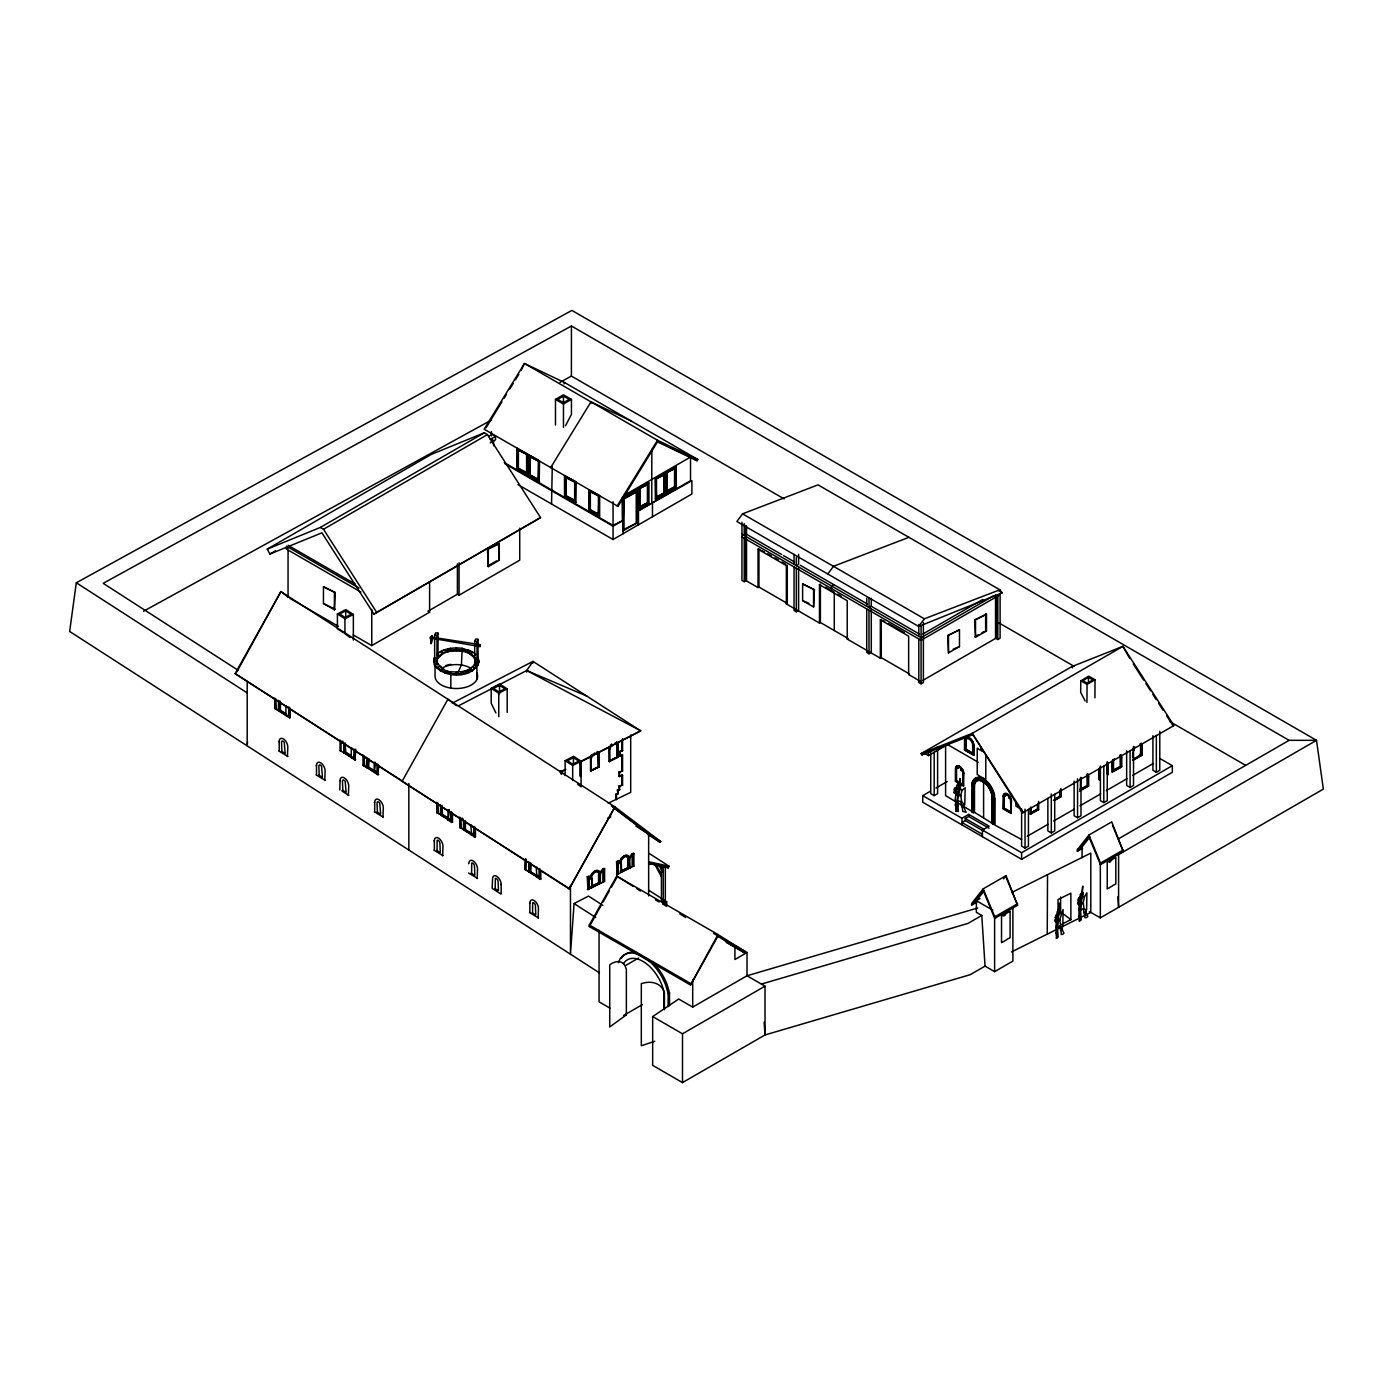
<?xml version="1.0" encoding="UTF-8"?>
<svg xmlns="http://www.w3.org/2000/svg" width="1393" height="1393" viewBox="0 0 1393 1393"><rect width="100%" height="100%" fill="white"/><g stroke="black" fill="none" stroke-linecap="round" stroke-linejoin="round"><path stroke-width="1.5" d="M784.155 498.903L571.409 376.075L571.443 325.997L103.204 583.319L237.924 670.155M1094.933 697.806L1095.037 679.767L1088.751 676.18L1080.759 680.794L1080.707 692.443L1085.147 700.992M1086.94 702.42L1087.045 684.381L1095.037 679.767M1088.473 683.179L1088.508 677.364L1093 679.923L1087.289 683.214L1082.796 680.655L1088.508 677.364M1056.573 919.032L1056.782 916.472L1055.65 915.706L1055.319 921.748C1059.324 919.833 1059.516 915.88 1055.197 919.833L1054.954 920.86M532.875 663.138L532.979 661.396L640.728 730.837L579.331 762.598M1079.523 901.759L1079.767 899.216L1078.478 898.328L1078.095 904.353C1082.657 902.803 1082.779 898.885 1077.973 902.42L1077.677 903.43M247.501 741.651L247.205 745.864L247.205 681.421M602.751 905.258L588.508 896.082L574.073 903.552L570.468 954.205L570.468 885.46M1058.036 917.865L1059.429 903.169L1058.367 917.674M1056.643 938.307L1058.158 919.711M1057.809 919.92L1056.277 938.516L1058.123 937.036L1057.775 932.056M957.113 800.94L955.11 800.035L955.72 795.264L956.712 793.784L958.976 793.906L959.237 792.373L956.26 792.095L956.556 789.709L954.989 788.02L954.153 789.169L956.399 790.458M1056.573 921.017L1055.737 927.616L1057.2 927.372M1081.177 900.714L1082.761 886.14L1081.56 900.557M1079.61 921.034L1081.316 902.577M1080.933 902.751L1079.192 921.208L1081.281 919.902L1080.881 914.888M1079.523 903.744L1078.582 910.273L1080.237 910.151M956.26 794.08L954.031 792.634L954.362 789.396M1100.209 768.779L1100.087 778.287L1099.634 768.448M1119.693 755.633A5.189 2.995 -60 0 1 1120.651 756.974L1120.773 766.324L1113.425 770.573L1112.99 760.735A5.189 2.995 -60 0 1 1113.355 759.516M1113.425 770.573L1113.564 761.066A5.189 2.995 -60 0 1 1114.504 758.628M1140.049 743.879A5.189 2.995 -60 0 1 1140.989 745.238C1146.335 754.257 1127.703 768.187 1133.902 749.33A5.189 2.995 -60 0 1 1134.86 746.874M590.144 878.67A6.46 3.935 -57.2 0 1 594.95 870.904A6.46 3.935 -57.2 0 1 599.756 873.69L600.087 883.266L587.916 889.657L587.271 876.702L589.013 876.719A5.659 3.43 -57.2 0 1 592.129 879.558L592.129 887.48L591.537 877.224A5.189 3.152 -57.2 0 1 595.281 872.157A5.189 3.152 -57.2 0 1 599.007 873.359L599.147 882.709L591.398 886.714M286.766 714.766L279.836 710.291L279.958 700.94M352.116 756.869L345.168 752.394L345.307 743.061M441.894 806.46L442.486 814.417L449.434 818.892L441.894 814.731L442.016 805.38M1058.628 910.517L1057.479 915.044M958.245 792.077L960.143 778.478L958.715 792.147M956.347 811.423L958.419 794.027M957.949 793.958L955.859 811.335L958.367 811.318L957.896 806.059M972.767 753.683L965.419 749.451L965.541 740.101A5.189 2.995 60 0 1 969.093 739.004A5.189 2.995 60 0 1 972.627 744.193L972.767 753.683L973.202 743.862A5.189 2.995 60 0 0 969.667 738.673A5.189 2.995 60 0 0 966.115 739.77L965.976 749.121L973.341 753.352M973.777 812.711L973.777 786.993A12.92 7.453 60 0 1 982.918 781.717A12.92 7.453 60 0 1 992.06 797.545L992.06 823.246L974.473 812.311L973.08 812.554L973.411 784.172A13.599 7.853 60 0 1 980.202 780.237L985.182 783.11A13.599 7.853 60 0 1 991.973 794.881L992.304 823.663L1021.609 839.526M973.307 812.432L973.637 784.033M1081.856 893.418L1080.55 897.841M1089.378 911.544L1100.331 917.865L1323.35 789.1L1316.507 740.327L571.879 310.413L76.319 582.762L69.65 631.447L599.443 972.871M1059.812 919.502L1063.085 909.559L1062.824 926.78L1060.578 925.857L1059.812 919.502L1058.088 920.494M1083.197 902.507L1084.468 896.726L1086.906 892.861L1086.61 910.064L1084.067 908.933L1083.197 902.507L1081.247 903.343M959.063 785.199L957.479 788.821M434.512 657.548L433.728 661.727L434.512 657.548L437.663 658.036C445.812 644.959 477.137 646.961 475.361 664.67M436.653 661.727L437.663 658.036C436.862 659.046 436.601 666.063 437.663 663.817L434.512 665.105C443.984 678.966 474.752 679.018 478.948 660.926L478.182 665.105L476.928 664.914L477.66 661.727M960.682 795.124L962.215 790.127L965.157 787.759L964.792 804.771L961.727 802.072L960.682 795.124L958.332 794.759M1056.312 915.166L1058.75 908.933M1079.244 897.876L1081.995 891.851M1003.831 916.019L1006.129 912.641L1004.945 912.903M1004.736 915.497L1005.85 912.363M1109.542 862.25L1111.84 858.872L1110.656 859.115M1110.447 861.71L1111.562 858.593M480.341 644.68L430.576 636.967L430.228 637.994L480.08 646.578L480.393 644.68L480.08 646.578M618.353 962.72L619.833 959.289A36.862 21.278 60 0 1 641.006 955.528M955.911 788.038L957.879 783.806L959.237 783.719M954.031 792.634L956.26 792.095M430.855 637.506C435.835 631.064 427.912 655.633 432.161 635.783M430.855 643.322L431.691 635.713M434.651 635.051L435.696 632.788L438.029 633.153L438.029 656.887L436.984 659.15L434.651 658.785L434.651 635.051L436.984 635.417L438.029 633.153M475.013 664.618L478.182 664.304C472.593 673.272 460.456 674.682 450.827 673.603L451.332 671.705C460.073 672.802 473.585 671.304 475.675 660.926L475.675 661.727M461.344 650.949C464.6 646.3 487.446 669.58 470.016 653.822C460.508 649.034 447.797 649.312 439.3 656.033M461.867 649.834L462.197 648.32C453.421 647.223 443.618 648.354 436.758 654.397L436.758 655.198M458.036 672.297L461.431 664.983L462.197 648.32L472.331 651.698L475.918 654.397L473.08 656.138L474.804 655.563M474.7 641.25L475.744 638.987L478.078 639.352L478.078 663.085L477.033 665.332L474.7 664.983L474.7 641.25L477.033 641.598L478.078 639.352M474.7 664.983L475.744 662.72M661.449 866.725L661.449 901.619L663.277 902.803L665.332 901.741L665.332 866.846L648.65 863.399L668.379 867.804L669.11 866.272L649.121 853.387M1058.645 914.365L1059.725 911.248M565.471 425.805L571.461 414.313L571.461 399.408L563.469 394.794L555.476 399.408L555.476 425.039M569.162 888.891L614.957 806.895L569.162 888.891L235.121 673.62L280.898 591.607L614.957 806.895L660.735 841.529L660.056 842.312L647.345 834.128M236.845 671.809L280.898 591.607L287.689 596.744M717.97 936.131L690.545 985.025L589.309 926.571L589.309 924.987L616.733 876.093L717.97 934.546L745.394 951.785L745.394 953.369L726.641 942.539M589.309 926.571L600.923 905.885M603.03 902.124L609.35 890.841M611.457 887.08L616.733 877.677M690.545 985.025L717.97 934.546M430.385 638.83L430.629 636.984M1081.873 897.266L1083.11 894.254M486.105 427.686L501.898 401.898M504.162 398.206L506.408 394.532M509.803 388.995L513.181 383.475M515.445 379.784L518.823 374.264M521.086 370.573L524.464 363.469L564.774 382.657L697.806 459.464L697.005 460.735L657.496 441.86L657.496 440.275L524.464 363.469L484.155 429.201L618.004 506.338L657.496 441.86M631.29 421.052L590.98 401.863L550.67 467.595L551.489 467.944M563.973 383.928L564.774 382.657M458.21 705.955L526.711 670.521L532.979 661.396L452.377 703.082M1057.217 931.22L1057.513 927.512M742.573 513.843L736.862 521.504L918.649 626.45L1002.211 592.774L999.808 589.796L818.022 484.851L742.573 513.843L924.36 618.805L999.808 589.796M827.755 573.986L833.467 566.324L908.915 537.315M918.649 626.45L924.36 618.805M971.652 905.102L983.197 890.423L994.759 918.44L1017.604 905.258L1006.042 875.657L983.197 888.838L971.652 903.517L971.652 905.102L976.911 902.055M984.189 890.754L976.354 900.696L976.354 912.311L981.786 915.445L985.043 966.115L994.619 971.635L1012.885 961.1L1012.885 907.174M1003.482 878.913L1006.042 875.657M1077.364 849.73L1088.908 835.051L1111.753 821.87L1123.315 851.471L1100.47 864.67L1088.908 836.636L1077.364 851.315L1077.364 849.73L1080.864 847.71M1089.901 836.984L1082.065 846.927L1082.065 857.705M1080.254 914L1080.602 910.325M1056.869 931.429L1055.842 933.275L1056.747 932.753M1059.899 920.216L1058.018 921.452M445.69 672.384L445.046 673.028L446.683 670.59L451.332 672.506M446.491 671.565L437.663 663.817M467.003 651.071L466.011 652.063L467.648 649.626L472.593 652.69M1057.165 911.806L1058.367 910.674M1079.854 914.174L1078.704 915.932L1079.732 915.497M1056.416 921.835L1057.74 920.669M959.08 789.065L960.561 786.801M1062.145 926.798L1060.578 928.957M1083.301 903.239L1081.16 904.301M1057.113 932.614L1057.775 930.437M1055.65 915.706L1056.991 914.644L1058.21 915.654M1080.202 894.585L1081.543 893.54M1060.003 925.753L1060.578 930.541L1062.441 929.462L1062.145 928.121M461.431 650.74L451.245 650.74L446.683 652.063L445.046 649.626L440.362 651.698L442.678 653.822L437.332 658.785L437.332 664.879M467.351 670.799L473.08 666.516L475.918 668.257L473.08 667.299M373.933 614.104L540.536 517.604L487.428 434.616L484.294 432.788L431.186 454.466L267.247 549.121L269.894 554.048L321.922 532.822L373.933 614.104L540.536 517.604M1079.349 904.545L1080.864 903.5M1085.843 910.012L1085.843 911.335L1084.067 912.032M985.043 966.115L970.137 974.717L765.018 1034.947L682.5 1082.587L652.673 1065.366L652.673 1016.577L678.704 999.025L692.704 1007.104L747.014 975.762L977.712 908.01M599.756 875.065A5.659 3.43 -57.2 0 1 602.873 868.988L604.614 868.692L604.614 881.212L600.4 883.388L599.756 873.69M604.614 868.692L603.535 869.406A5.659 3.43 -57.2 0 0 600.4 875.483L600.4 883.388M629.044 859.916A5.659 3.43 -57.2 0 1 632.161 853.839L633.902 853.543L633.902 866.063L629.688 868.239L629.044 858.541A6.46 3.935 -57.2 0 0 624.238 855.755A6.46 3.935 -57.2 0 0 619.432 863.521M633.902 853.543L632.822 854.257A5.659 3.43 -57.2 0 0 629.688 860.334L629.688 868.239M1080.132 915.375L1080.881 913.251M1078.478 898.328L1080.01 897.405L1081.386 898.52M1083.423 908.793L1084.067 913.616L1086.174 912.711L1085.843 911.335M269.894 554.048L275.553 550.792M267.247 549.121L320.338 527.442L484.294 432.788M286.453 546.213L286.453 549.103L288.055 548.18M320.338 527.442L323.489 529.27L487.428 434.616M488.63 436.444L492.164 434.407L495.542 436.357L495.542 439.84L490.232 442.887M563.469 396.117L557.757 399.408L563.469 402.699L569.18 399.408L563.469 396.117L563.469 402.49M490.232 439.422L495.542 436.357M491.224 442.051L493.627 440.658L493.627 445.847M555.476 399.408L563.469 404.022L571.461 399.408M516.82 448.215L517.151 468.448L527.843 474.613L527.843 454.188L516.82 448.215L516.82 468.657L527.843 474.613M517.813 449.835L527.181 454.588L526.606 473.115L517.813 468.031L517.813 449.835L527.181 454.588M528.522 454.919L539.544 460.891L539.195 481.525L528.522 475.361L528.522 454.919L537.768 459.864M529.532 456.538L538.882 461.292L538.325 479.819L529.532 474.752L529.532 456.538L538.882 461.292M517.813 468.031L527.181 472.784M323.455 586.749L335.26 592.6L334.407 609.821L323.455 603.5L323.455 586.749L335.26 592.6M528.522 475.361L539.544 481.316M529.532 474.752L538.882 479.488M323.455 603.5L335.26 609.333M564.513 475.709L575.918 481.908L575.57 502.542L564.513 496.152L564.513 475.709L575.918 481.908M565.558 477.364L575.239 482.291L574.665 500.818L565.558 495.56L565.558 477.364L575.239 482.291M564.513 496.152L575.918 502.333M565.558 495.56L575.239 500.487M588.804 489.779L589.135 510.012L599.617 516.072L599.617 495.629L588.804 489.779L588.804 510.204L599.617 516.072M487.48 549.382L499.286 543.549L499.286 560.282L488.316 566.62L487.48 549.382L499.286 543.549M589.779 491.381L598.99 496.047L598.415 514.574L589.779 509.577L589.779 491.381L598.99 496.047M487.48 566.133L496.622 560.857M589.779 509.577L598.99 514.243M624.116 495.403L690.528 457.061L690.528 480.672L637.733 511.161L637.733 488.612M665.871 472.314L675.918 466.916L675.918 487.341L666.22 492.948L665.871 472.314L675.918 466.916M638.725 488.212L648.772 482.796L648.772 503.239L639.056 508.845L638.725 488.212L648.772 482.796M655.232 478.513L665.279 473.115L665.279 493.54L655.581 499.147L655.232 478.513L665.279 473.115M622.88 497.963L624.029 497.318L624.029 530.28L622.88 530.942L622.427 497.701L638.186 489.135L638.412 524.865L691.903 493.993L691.903 480.672L637.733 511.161M636.584 489.535L638.186 489.135M639.404 488.595L647.971 484.311L647.971 502.507L639.979 507.122L639.404 488.595L647.971 484.311M655.911 478.896L664.478 474.613L664.478 492.809L656.486 497.423L655.911 478.896L664.478 474.613M666.568 472.697L675.135 468.414L675.135 486.61L667.125 491.224L666.568 472.697L675.135 468.414M519.728 528.173L519.728 560.195L459.081 595.194L457.409 594.236L427.93 611.248L429.601 612.224L429.601 581.891M623.228 498.833L636.81 491.642L636.81 489.657L623.803 497.179L623.228 519.485M623.803 499.164L636.81 491.642M353.16 634.877L371.774 645.603L429.601 612.224M655.911 497.092L664.478 492.809M666.568 490.893L675.135 486.61M639.404 506.791L647.971 502.507M665.871 492.756L675.918 487.341M638.725 508.654L648.772 503.239M655.232 498.955L665.279 493.54M504.336 462.633L613.059 525.405L623.106 520.39L623.106 533.711L613.059 539.509L518.022 484.642M504.98 463.799L613.059 526.188L623.106 520.39M623.228 529.81L638.307 522.166L622.88 530.942M746.526 536.88L744.228 538.203L744.228 581.717L741.947 580.393L741.947 522.323M758.036 549.208L786.349 565.558L787.271 565.036L787.271 603.395L758.941 587.045L758.036 587.585L758.036 549.208L764.252 551.75M744.228 581.717L746.526 580.393L746.526 539.056M802.612 583.911L814.417 589.744L813.582 606.982L802.612 600.644L802.612 583.911L814.417 589.744M819.467 584.677L820.39 584.155L820.39 622.514L848.145 638.551L847.223 639.074L847.223 600.696L819.467 584.677L819.467 623.054L820.39 622.514M786.349 565.558L786.349 603.935L787.271 603.395M802.612 600.644L808.95 603.326M833.798 584.642L831.517 585.965L831.517 588.595M794.045 566.968L794.045 610.465L796.326 611.788L798.607 610.465L798.607 566.968M880.341 619.815L908.654 636.166L908.654 674.543L909.577 674.02L881.264 657.67L880.341 658.192L880.341 619.815L884.799 621.33M866.725 608.933L866.725 652.446L869.006 653.752L871.287 652.446L871.287 608.933M922.915 633.989L982.779 599.425M994.097 595.525L921.086 637.681L741.947 534.25M947.675 635.643L959.481 629.793L959.481 646.544L948.511 652.882L947.675 635.643L959.481 629.793M974.682 620.042L986.488 614.191L986.488 630.942L975.518 637.28L974.682 620.042L986.488 614.191M953.143 649.225L959.481 646.544M974.682 636.793L978.321 634.686M981.978 632.561L986.488 630.942M922.671 680.498L996.535 637.855L996.535 595.891M918.805 639.004L918.805 682.518L921.086 683.824L923.385 682.518L923.385 622.427M995.542 594.689L995.542 638.203L997.823 639.526L1000.104 638.203L1000.104 594.689L921.086 640.31L741.947 536.88M972.192 734.947L921.887 754.902L921.139 753.613L1071.879 666.585L1122.915 646.352L1173.968 725.527L1022.479 812.972L972.192 733.362L1122.915 646.352L1129.827 658.628M921.887 754.902L925.649 752.725M937.889 746.84L928.469 752.29L928.469 755.615L925.056 753.648M928.469 755.615L947.31 744.75M964.513 740.606L964.861 740.397A6.46 3.726 60 0 1 969.424 737.768A6.46 3.726 60 0 1 974.003 745.673L973.655 755.232L964.513 749.956L964.513 740.606A6.46 3.726 60 0 1 969.093 737.959A6.46 3.726 60 0 1 973.655 745.864L973.655 755.232M964.513 749.956L974.003 755.041M956.921 766.08L957.688 768.222A2.42 1.393 60 0 0 955.981 769.197L955.981 780.933L963.399 785.878L963.747 773.289A5.659 3.256 60 0 0 959.742 766.376L959.411 766.568A5.659 3.256 60 0 0 955.406 768.866L955.406 781.264L963.399 785.878L963.399 772.836A2.42 1.393 60 0 0 961.692 769.859A2.42 1.393 60 0 0 959.986 766.899L959.411 767.23A2.42 1.393 60 0 0 957.688 768.222L958.262 767.891A2.42 1.393 60 0 1 959.986 766.899M959.742 766.376A5.659 3.256 60 0 0 955.755 768.675L956.556 768.866A2.42 1.393 60 0 1 958.262 767.891M955.406 781.264L956.556 780.602L963.399 784.572L962.842 773.15A2.42 1.393 60 0 0 961.118 770.19L962.58 769.354M625.509 965.575L638.603 958.001M1159.516 758.28L1172.331 765.68L1172.331 772.279L1021.609 859.307L922.758 802.229L922.758 795.647L930.298 791.294M935.957 788.02L947.257 781.508M963.399 772.836L963.747 773.289M930.75 752.516L930.75 793.662L934.181 795.647L937.611 793.662L937.611 750.339M983.336 778.757L980.689 777.625A15.915 9.194 60 0 0 972.732 782.222L971.861 786.018L972.262 782.483A15.915 9.194 60 0 1 980.237 777.886L986.523 780.985A15.915 9.194 60 0 1 994.48 794.776L994.846 824.064M972.21 783.11A15.34 8.846 60 0 1 979.888 778.687L985.948 781.665A15.34 8.846 60 0 1 993.627 794.933L993.975 824.099M982.866 779.018L983.876 779.07M982.465 779.784L983.371 779.767M982.622 781.264L985.408 782.988M973.777 786.993L974.473 786.592A12.92 7.453 60 0 1 981.247 780.306M992.304 797.91L992.199 794.759M993.522 824.36L993.975 798.259M994.393 824.343L994.846 798.206M971.861 811.858L972.366 785.217L971.861 811.858L973.08 812.554M922.758 795.647L961.971 818.283L968.71 814.383L989.134 826.188L982.396 830.071L982.396 836.671M1004.632 793.627L1005.398 795.751A2.42 1.393 60 0 0 1003.691 796.744L1003.117 796.413A5.659 3.256 60 0 1 1007.104 794.114L1007.452 793.906A5.659 3.256 60 0 1 1011.457 800.836L1011.109 813.425L1003.117 808.811L1003.465 796.221A5.659 3.256 60 0 1 1007.452 793.906M623.629 1015.445L642.365 1004.632M984.015 831.395L965.279 820.581L965.279 818.475L968.71 816.49L989.134 828.295M1003.691 796.744L1004.266 796.413A2.42 1.393 60 0 1 1005.972 795.42A2.42 1.393 60 0 1 1007.679 794.445A2.42 1.393 60 0 1 1009.403 797.405A2.42 1.393 60 0 1 1011.109 800.366L1011.109 813.425L1010.534 800.696A2.42 1.393 60 0 0 1008.828 797.736A2.42 1.393 60 0 0 1007.104 794.759L1007.104 794.114A5.659 3.256 60 0 1 1011.109 801.027L1011.457 800.836M1005.972 795.42L1005.398 795.751A2.42 1.393 60 0 1 1007.104 794.759L1007.679 794.445M965.279 820.581L961.971 822.497L982.396 834.285M668.135 1006.564L668.135 993.609L669.511 992.809L667.299 985.112A36.862 21.278 60 0 0 652.586 962.145M1008.828 797.736L1010.273 796.9M764.13 1022.218L765.018 1034.947L765.018 986.157L747.014 975.762L747.014 952.516L734.912 959.516L734.912 946.979M1003.117 808.811L1004.266 808.149L1011.109 812.102L1003.691 808.48M992.304 823.663L992.53 797.771M1038.638 801.393L1038.638 809.646L1037.489 808.985L1030.646 812.937L1038.064 809.316L1038.064 803.448M1054.605 799.112L1059.742 796.152L1060.874 796.813L1060.874 788.542M1053.456 800.435L1060.317 796.483L1060.317 790.615M1030.298 807.87L1030.298 814.069L1038.29 809.455L1038.29 803.256M1054.135 800.296L1060.543 796.604L1060.543 790.406M1038.638 809.646L1030.298 814.069M1054.484 800.505L1060.874 796.813M1079.801 789.326L1087.724 785.408L1087.585 776.058A5.189 2.995 -60 0 0 1087.219 775.257M1112.85 770.242L1120.773 766.324M1087.724 785.408L1080.376 789.657L1080.498 780.15A5.189 2.995 -60 0 1 1081.456 777.712M1133.78 758.837L1141.128 754.588M1080.968 789.953L1088.612 785.931L1088.612 776.563A6.46 3.726 -60 0 0 1087.271 773.62M1112.798 759.568A6.46 3.726 -60 0 0 1112.189 762.563L1112.189 771.931L1121.678 766.846L1121.678 757.479A6.46 3.726 -60 0 0 1120.338 754.536M1132.544 760.178L1142.016 755.093L1142.016 745.743A6.46 3.726 -60 0 0 1141.407 743.462M1079.488 791.207L1088.612 785.931M1112.189 771.931L1121.678 766.846M1132.875 760.369L1142.016 755.093M652.673 1016.577L682.5 1033.798L765.018 986.157M1027.25 836.27L1047.954 824.308M1053.596 821.052L1074.299 809.107M1079.941 805.833L1100.644 793.888M1106.286 790.632L1126.989 778.687M1132.631 775.413L1153.334 763.468M1021.609 809.054L1021.609 846.108L1025.022 848.093L1028.452 846.108L1028.452 809.298M1047.867 798.468L1047.867 830.942L1051.297 832.927L1054.71 830.942L1054.71 794.132M1074.125 781.125L1074.125 815.793L1077.555 817.761L1080.985 815.793L1080.985 778.966M1100.4 765.976L1100.4 800.627L1103.813 802.594L1107.243 800.627L1107.243 761.64M1126.658 750.81L1126.658 785.46L1130.089 787.445L1133.519 785.46L1133.519 746.474M1152.916 735.643L1152.916 770.294L1156.347 772.279L1159.777 770.294L1159.777 731.308M982.396 830.071L1021.609 852.708L1172.331 765.68M980.01 898.589L976.354 900.696L992.791 910.204M1077.364 851.315L1082.622 848.285M981.786 915.445L967.926 923.437L761.431 984.067M1118.353 838.899L1289.1 740.327L1316.507 740.327L1117.064 855.459M994.759 918.44L994.759 916.855L1017.604 903.674M1100.47 864.67L1100.47 863.085L1123.315 849.904M1058.976 910.308L1059.725 909.873A2.351 1.358 -60 0 0 1059.08 909.072M1055.18 917.43L1056.678 917.308M1056.19 922.514L1057.67 921.661M1057.548 927.181L1060.526 925.457M143.496 611.266L491.537 419.972M560.003 382.344L571.409 376.075M343.444 632.718L337.402 628.818L337.402 613.93L345.83 609.577L353.369 614.435L353.369 640.066M345.708 610.883L339.683 614L345.081 617.465L351.088 614.365L345.708 610.883L345.708 617.273M337.402 613.93L344.942 618.788L353.369 614.435M274.717 698.015L274.717 708.445L287.602 716.333M276.406 708.706L275.692 698.764M274.717 708.445L279.209 710.5M278.983 701.41L278.983 710.778L279.209 702.594A5.659 3.082 62.7 0 0 279.07 701.323M279.836 710.291L285.635 713.338M278.983 710.778L289.674 717.883L290.388 709.159M278.826 741.668L279.192 741.476A6.46 3.517 62.7 0 1 283.493 738.986A6.46 3.517 62.7 0 1 287.811 747.031L287.446 756.573M278.826 751.019L287.811 756.399M285.112 753.056L284.276 742.573A2.42 1.323 62.7 0 0 282.518 741.024A2.42 1.323 62.7 0 0 281.525 742.208L281.891 750.984M355.737 749.19L355.023 760.003L344.332 752.882L344.698 743.34M345.168 744.141L345.777 752.081L350.984 755.441M340.066 740.118L340.066 750.566L341.041 751.193L341.041 740.884M316.141 765.575L316.507 765.384A6.46 3.517 62.7 0 1 320.825 762.894A6.46 3.517 62.7 0 1 325.126 770.938L324.761 780.498M340.066 750.566L353.317 758.262M316.141 774.943L325.126 780.306M322.427 776.981L321.609 766.498A2.42 1.323 62.7 0 0 319.833 764.931A2.42 1.323 62.7 0 0 318.84 766.115L319.206 774.891M495.925 712.99L491.207 703.256L491.207 688.351L499.634 683.998L507.174 688.856L507.174 712.345M499.512 685.321L493.488 688.421L498.886 691.903L504.893 688.786L499.512 685.321L499.512 693.836M491.207 688.351L498.746 693.209L507.174 688.856M363.016 754.919L363.016 765.349L375.901 773.237M364.705 765.61L363.991 755.668M339.77 780.637L340.118 780.446A6.46 3.517 62.7 0 1 344.437 777.956A6.46 3.517 62.7 0 1 348.755 786L348.389 795.56M363.016 765.349L367.508 767.404L367.508 759.498A5.659 3.082 62.7 0 0 367.369 758.227M374.7 762.459A5.659 3.082 62.7 0 0 374.195 764.444L374.195 772.366L375.657 763.085M367.648 767.491L377.973 774.787L378.687 766.063M368.118 767.195L375.657 771.356L368.118 767.195L368.727 758.61L368.727 766.881M339.77 790.005L340.118 780.446M346.056 792.042L345.22 781.56A2.42 1.323 62.7 0 0 343.462 779.993A2.42 1.323 62.7 0 0 342.452 781.177L342.817 789.953M374.334 802.438L374.7 802.246A6.46 3.517 62.7 0 1 379.018 799.756A6.46 3.517 62.7 0 1 383.319 807.801L382.953 817.36M374.334 811.806L383.319 817.169M380.62 813.843L379.784 803.361A2.42 1.323 62.7 0 0 378.025 801.793A2.42 1.323 62.7 0 0 377.033 802.977L377.399 811.753M436.81 812.711L441.302 814.766L436.81 812.711L436.81 802.281M438.516 812.972L437.785 803.03M448.511 810.238A5.659 3.082 62.7 0 0 448.006 812.206L448.006 820.129L449.434 810.622M441.041 815.218L450.026 820.581L441.041 815.218L441.041 805.851M565.14 775.588L565.14 760.682L573.55 756.329L581.09 761.187L581.09 786.819L577.729 784.259M573.428 757.653L567.421 760.752L572.802 764.235L578.809 761.118L573.428 757.653L573.428 764.026M448.006 820.129L452.499 822.183L452.499 813.825M565.14 760.682L572.68 765.541L581.09 761.187M561.518 771.356L565.384 769.354M580.829 761.362L640.728 730.837L526.711 670.521L526.711 672.105M560.143 772.523L565.889 769.545M580.028 764.409L580.637 764.095A5.659 3.43 -57.2 0 0 580.063 762.075M592.965 754.118A2.42 1.48 -57.2 0 0 592.721 755.232L591.764 754.693A5.659 3.43 -57.2 0 0 590.528 758.593L591.45 758.489A2.42 1.48 -57.2 0 1 593.261 755.581A2.42 1.48 -57.2 0 1 593.505 754.466M609.734 746.352A5.659 3.43 -57.2 0 0 609.176 748.946L610.099 748.842A2.42 1.48 -57.2 0 1 611.91 745.934A2.42 1.48 -57.2 0 1 612.136 744.82M433.989 840.884L434.355 840.693A6.46 3.517 62.7 0 1 438.656 838.203A6.46 3.517 62.7 0 1 442.974 846.247L442.608 855.79M459.76 827.512L464.252 829.566L459.76 827.512L459.76 817.064M461.466 827.755L460.735 817.83M463.991 820.634L463.991 830.002L471.252 834.268M464.827 821.243L464.827 829.514L472.366 833.676M619.641 751.489L622.567 750.723L619.641 751.489L619.641 755.842L622.567 755.076L622.567 771.06L618.98 772.157L622.567 771.06M433.989 850.235L442.974 855.615M596.274 752.882A2.42 1.48 -57.2 0 1 596.326 753.369A2.42 1.48 -57.2 0 1 598.137 754.414L598.677 766.498L591.45 770.225L599.269 766.846L599.269 754.449A5.659 3.43 -57.2 0 0 597.162 751.541M614.905 743.235A2.42 1.48 -57.2 0 1 614.975 743.723A2.42 1.48 -57.2 0 1 616.768 744.767L617.308 756.852L610.099 760.578L617.917 757.2L617.917 744.802A5.659 3.43 -57.2 0 0 616.681 742.173L616.368 741.964A5.659 3.43 -57.2 0 1 617.587 744.593L617.917 757.2L609.49 761.553L609.176 748.946M440.275 852.272L439.909 843.496A2.42 1.323 62.7 0 0 438.917 841.024A2.42 1.323 62.7 0 0 437.158 840.327L437.036 850.2M590.528 770.991L599.269 766.846L590.528 770.991L590.528 758.593M609.176 761.344L617.587 756.991M619.641 755.842L622.567 755.076M471.461 825.022A5.659 3.082 62.7 0 0 470.956 827.007L471.67 834.546M470.956 834.912L475.448 836.967L473.742 836.723L473.742 826.415M618.98 772.157L618.98 776.389L622.567 775.274L622.567 785.095L618.98 786.192L622.567 785.095M618.98 776.389L622.567 775.274M468.553 863.643L468.919 863.451A6.46 3.517 62.7 0 1 473.237 860.961A6.46 3.517 62.7 0 1 477.538 869.006L477.19 878.565M617.378 790.057L619.624 789.639L617.378 790.057L618.022 793.906L615.863 794.271L617.378 793.488M468.553 873.011L477.538 878.374M474.856 875.048L474.491 866.254A2.42 1.323 62.7 0 0 473.498 863.799A2.42 1.323 62.7 0 0 471.722 863.085L471.618 872.958M608.219 803.239L630.698 792.356L630.698 734.947M610.534 814.104L610.534 817.256L607.957 817.848M530.785 863.051L530.176 871.635L537.123 876.093M525.109 859.185L525.109 869.615L525.84 858.802M500.801 884.572L501.167 884.381A6.46 3.517 62.7 0 0 496.848 876.336A6.46 3.517 62.7 0 0 492.547 878.826L492.182 888.386L500.801 893.94M498.468 890.423L498.102 881.647A2.42 1.323 62.7 0 0 497.109 879.175A2.42 1.323 62.7 0 0 495.351 878.461L495.229 888.334M525.109 869.615L529.601 871.67L529.601 863.764A5.659 3.082 62.7 0 0 529.479 862.493M529.34 872.122L538.325 877.486L529.34 872.122L529.34 862.755M530.176 871.635L537.715 875.779M536.81 867.142A5.659 3.082 62.7 0 0 536.305 869.11L537.019 876.65M536.305 877.033L540.797 879.087L539.091 878.826L539.091 868.518M529.497 903.204L529.862 903.012A6.46 3.517 62.7 0 1 534.163 900.522A6.46 3.517 62.7 0 1 538.482 908.567L538.116 918.126M529.497 912.572L538.482 917.935M535.783 914.609L535.417 905.833A2.42 1.323 62.7 0 0 534.424 903.36A2.42 1.323 62.7 0 0 532.666 902.647L532.561 912.519M590.858 886.383L599.147 882.709M620.146 871.234L628.435 867.56L620.686 871.565M587.271 889.239L591.485 887.062M616.559 874.09L618.3 873.933L618.3 861.571L616.559 861.553L617.203 874.508L629.375 868.118L629.375 858.75A6.46 3.935 -57.2 0 0 625.196 855.685A6.46 3.935 -57.2 0 0 619.92 862.284M604.614 881.212L590.458 888.246M621.348 871.879L629.375 868.118M633.902 866.063L632.161 866.22L632.161 853.839M665.332 866.846L663.277 867.891L657.792 864.356M663.085 903.657L666.69 901.793L666.69 904.423M1011.51 892.6L1047.257 874.787M1061.692 924.255L1070.869 919.676L1070.869 893.174L1058.036 899.582L1058.036 915.48M1011.51 951.941L1047.257 934.128L1047.519 874.682L1090.806 853.108L1090.806 912.45L1047.519 934.006M957.13 804.788L957.548 801.323M1059.15 913.373L1060.926 913.616M467.543 670.956L470.259 669.754M1082.239 893.244L1083.092 892.878A2.351 1.55 -52.2 0 0 1082.361 892.008M1077.956 900.017L1079.645 900.035M1079.087 905.206L1080.759 904.475M1080.637 909.977L1084.015 908.532M921.139 753.613L972.192 733.362L1023.228 812.554M616.559 861.553L618.3 861.571A5.659 3.43 -57.2 0 1 621.417 864.409L621.417 872.331L620.825 862.075A5.189 3.152 -57.2 0 1 624.569 857.008A5.189 3.152 -57.2 0 1 628.295 858.21L628.435 867.56M587.271 876.702L589.013 876.719L589.013 889.082L588.368 876.301A5.659 3.43 -57.2 0 1 591.485 879.14M654.78 1041.267L641.32 1045.743L641.32 983.65A27.738 19.624 -45 0 1 662.563 988.647L664.409 992.408L664.409 1009.786M1082.448 896.308L1084.468 896.726M956.643 804.719L955.267 804.318L955.267 805.763L956.503 805.955M446.718 650.009L450.496 648.32L451.332 650.949M462.894 672.122L466.011 670.59L467.648 673.028L467.003 672.384M960.804 795.908L958.227 795.664M435.748 664.914L434.512 665.105L433.728 660.926L437.019 660.926L437.663 664.618M476.928 658.541L478.182 657.548L478.948 661.727M957.061 785.339L958.697 785.13M956.051 794.776L957.862 794.672M960.944 801.532L961.727 806.756L964.269 807.156L963.869 805.572L961.727 805.171M956.991 806.094L958.297 806.042L957.896 804.44M954.989 788.02L956.834 788.038L958.488 790.005M456.347 673.986C448.337 673.724 438.882 671.757 434.512 664.304M235.121 673.62L401.01 780.167M434.512 658.349L435.748 658.541M959.533 785.252L960.561 785.408A2.351 1.863 24.9 0 0 959.673 784.102M955.72 795.264L957.757 795.577M957.583 801.01L961.658 801.637M648.65 861.692L669.11 866.272M462.197 649.121L465.837 649.991M446.683 671.391L449.782 672.122M959.777 788.455L962.215 790.127M668.379 867.804L663.277 866.376L663.277 902.803M436.758 654.397L439.596 656.138L437.89 655.563M618.004 506.338L617.186 506.007L657.496 440.275L697.806 459.464M982.918 779.523L980.341 778.426A15.34 8.846 60 0 0 972.68 782.849M980.428 780.115L982.988 781.212M526.711 670.521L586.853 696.117M444.21 671.722L436.758 667.456L439.596 666.516L442.678 668.814L440.362 670.956M657.6 441.337L690.528 457.061M1080.759 680.794L1087.045 684.381M571.443 325.997L1289.1 740.327M998.781 590.789L1002.211 592.774M998.764 622.81L1074.073 666.289M1170.085 721.713L1245.394 765.192M691.468 457.531L697.005 460.735M1141.059 743.253A6.46 3.726 -60 0 1 1141.668 745.534L1142.016 745.743M1140.414 744.907L1141.128 746.317M1133.78 750.566L1133.327 748.999A5.189 2.995 -60 0 1 1133.693 747.762M746.091 534.007L781.508 554.449M783.388 555.528L794.654 562.041M800.261 565.279L867.351 604.005M871.078 606.164L919.659 634.215M1120.721 755.006A6.46 3.726 -60 0 1 1121.33 757.287L1121.678 757.479M767.804 553.787L771.339 555.842M774.874 557.879L778.426 559.916M781.961 561.971L785.495 564.008M825.596 587.149L834.268 592.164L834.268 630.541M837.733 594.167L841.198 596.169M888.334 623.385L904.266 632.579M1120.076 756.643L1120.773 758.071M1112.189 762.563L1112.537 772.122M1107.975 765.001L1108.323 774.56L1107.975 765.001A6.46 3.726 -60 0 0 1107.365 762.702M1106.86 765.436L1106.86 773.707M1098.851 770.277L1099.181 779.836L1098.851 770.277A6.46 3.726 -60 0 1 1099.007 768.814M1087.654 774.09A6.46 3.726 -60 0 1 1088.281 776.371L1088.612 776.563M1086.662 774.926A5.189 2.995 -60 0 1 1087.028 775.727L1087.724 777.155M758.036 587.585L745.882 580.568L745.882 525.457M786.349 603.935L819.467 623.054M847.223 639.074L880.341 658.192M908.654 674.543L920.825 681.56M491.607 439.352L493.296 440.31L493.296 442.556L491.607 441.581M623.106 533.711L638.307 524.795L638.412 511.544M947.414 744.471L978.182 762.232M1019.31 808.062L1015.897 806.094L1015.897 802.751M963.747 785.687L955.755 781.073L955.755 768.675M1011.457 813.233L1003.465 808.619L1003.465 796.221M972.314 811.597L945.603 795.647L945.603 745.603M965.279 818.475L984.015 829.288M499.286 560.282L498.45 543.061M288.055 545.29L355.267 584.085M288.316 547.275L359.011 588.09M286.453 549.103L360.874 592.077M471.409 670.416L472.331 670.956L470.016 669.615M289.918 598.363L338.29 626.275M733.014 944.454L747.014 952.516M655.406 899.826L659.15 901.985M662.911 904.161L666.655 906.321M679.784 913.895L685.704 917.499M713.529 933.38L719.154 936.618M722.897 938.795L745.394 951.785M725.544 941.581L733.031 945.899M589.309 924.987L690.545 983.441M609.925 1008.114L599.06 1001.828L599.06 930.298M580.028 776.145L580.306 763.886A5.659 3.43 -57.2 0 0 580.167 762.755M717.325 935.939L745.394 953.369M616.733 876.093L633.188 886.436M636.845 888.734L640.501 891.032M617.587 744.593L617.308 745.116A2.42 1.48 -57.2 0 0 615.514 744.071L614.975 743.723M611.614 744.471A2.42 1.48 -57.2 0 0 611.37 745.586L610.726 745.255A5.659 3.43 -57.2 0 1 611.597 744.071M609.559 748.494L609.49 761.553L609.559 748.494A2.42 1.48 -57.2 0 1 611.37 745.586M596.622 752.847A2.42 1.48 -57.2 0 1 596.866 753.717L597.719 751.611A5.659 3.43 -57.2 0 1 598.955 754.24L598.677 754.762A2.42 1.48 -57.2 0 0 596.866 753.717L596.326 753.369M590.911 758.14L590.858 771.2L590.911 758.14A2.42 1.48 -57.2 0 1 591.154 757.026M580.637 776.493L580.306 763.886M611.353 805.868L660.056 842.312M649.834 834.511L660.735 841.529M635.939 826.101L648.65 834.285L648.65 895.943M620.285 861.727A5.189 3.152 -57.2 0 1 624.029 856.66A5.189 3.152 -57.2 0 1 627.755 857.862L628.435 859.307M648.529 890.092L666.69 901.793M663.503 900.575L665.332 901.741M602.873 868.988L602.873 881.369M590.998 876.876A5.189 3.152 -57.2 0 1 594.741 871.809A5.189 3.152 -57.2 0 1 598.468 873.011L599.147 874.456M569.841 888.978L402.142 781.264L447.919 699.251L456.399 705.659M464.827 829.514L471.774 833.989M290.388 717.517L285.896 715.462L285.896 707.54A5.659 3.082 62.7 0 1 286.401 705.572M355.737 759.62L351.245 757.566L351.245 749.66A5.659 3.082 62.7 0 1 351.75 747.675M378.687 774.421L376.998 774.16L376.998 763.852M529.601 871.67L526.084 870.242L526.084 859.934M452.499 822.183L450.792 821.922L450.792 811.614M463.991 830.002L470.886 834.442M76.319 582.762L247.17 692.878M574.073 903.552L595.734 917.499M377.033 811.945L380.272 814.034M436.688 850.392L439.909 852.464M342.452 790.144L345.69 792.234M471.252 873.15L474.491 875.222M281.525 751.175L284.764 753.247M318.84 775.083L322.079 777.155M494.881 888.525L498.102 890.597M532.196 912.711L535.417 914.801M341.842 790.928L348.755 795.368M983.423 779.331L986.052 781.264A15.915 9.194 60 0 1 994.027 795.055L994.393 798.468M982.918 780.045L985.495 781.926A15.34 8.846 60 0 1 993.157 795.194L993.522 798.52M958.61 788.995L957.896 788.055M1083.145 894.132L1082.831 892.983M612.955 807.278L648.65 834.285M350.009 637.506L344.942 633.693L344.942 618.788M1070.869 919.676L1060.63 911.875L1060.63 897.022M1059.76 911.126L1059.498 909.995M1081.752 898.624L1082.744 896.448M1058.523 915.741L1059.411 913.46M960.613 786.714L960.247 785.373M958.924 790.336L959.551 791.207L960.143 788.769M1133.275 663.991L1143.618 680.045M1145.917 683.615L1150.531 690.754M1152.829 694.323L1156.277 699.669M1158.576 703.239L1163.172 710.378M1166.62 715.723L1170.05 721.052M1171.113 722.688L1173.219 725.962M323.489 529.27L376.598 612.241M1071.879 666.585L1072.61 667.874M658.872 864.949L662.58 871.844M655.911 864.269L661.449 874.63M655.006 864.809L661.449 876.876M1112.572 825.457L1123.315 851.471M1088.908 835.051L1100.47 863.085M1006.042 877.224L1017.604 905.258M983.197 888.838L994.759 916.855M668.135 993.609L665.941 985.896A36.862 21.278 60 0 0 642.887 956.538M962.267 807.104L962.755 811.37L966.098 812.241L963.869 807.139M1084.52 913.686L1084.921 917.708L1086.557 917.569L1087.881 916.437L1085.843 912.903M955.72 805.833L956.155 808.793M1060.978 930.576L1061.327 934.564L1062.772 934.303L1063.939 933.049L1062.145 929.688M1079.087 915.776L1079.436 918.492M1107.435 765.767L1107.296 764.687A5.189 2.995 -60 0 0 1106.93 763.869M1056.19 933.084L1056.503 935.783M448.703 809.681L448.825 810.935M374.943 762.145L375.065 763.399M1117.882 896.744L1118.596 907.313L1118.596 853.404M1156.347 735.452L1156.347 772.279M1141.668 745.534L1141.668 754.902M1140.554 745.986L1140.554 754.257M1130.089 750.618L1130.089 787.445M1121.33 757.287L1121.33 766.655M1120.216 757.74L1120.216 766.011M1103.813 765.784L1103.813 802.594M1100.331 863.939L1100.331 917.865M1088.281 776.371L1088.281 785.739M1087.149 776.824L1087.149 785.095M1079 910.378L1079 914.208M1077.555 778.774L1077.555 817.761M1059.742 790.284L1059.742 796.152M1056.12 927.703L1056.12 931.534M1051.297 793.94L1051.297 832.927M1037.489 805.084L1037.489 808.985M1031.22 807.4L1030.646 814.261L1030.646 807.087M1025.022 809.107L1025.022 848.093M1021.609 852.708L1021.609 859.307M1004.266 796.413L1004.266 808.149M997.823 596.012L997.823 639.526M994.619 915.567L994.619 971.635M985.791 755.215L985.791 779.558A3.465 2.002 0 0 1 984.433 778.757A4.91 2.838 0 0 0 982.483 777.642A4.04 2.333 0 0 1 980.881 776.719L979.975 776.197A2.229 1.289 0 0 1 978.495 775.344A1.881 1.097 0 0 0 977.224 774.612L977.224 748.233A1.881 1.097 0 0 1 978.495 748.964A2.229 1.289 0 0 0 979.975 749.817L980.881 750.357A4.04 2.333 0 0 0 982.483 751.28A4.91 2.838 0 0 1 984.189 752.168M985.635 613.704L985.635 630.454M983.597 781.316L983.597 817.587M975.518 620.529L975.518 637.28M974.473 786.592L974.473 812.311M968.71 814.383L968.71 816.49M964.861 740.397L964.861 749.765M963.869 804.249L963.869 805.572M961.971 818.283L961.971 824.865M956.556 768.866L956.556 780.602M955.633 800.4L955.633 804.231M948.511 636.131L948.511 652.882M934.181 752.324L934.181 795.647M921.086 625.736L921.086 683.824M918.805 624.36L918.805 636.357M881.264 619.293L881.264 657.67M871.287 598.328L871.287 606.286L869.006 607.609L869.006 597.667M869.006 610.238L869.006 653.752M866.725 598.154L866.725 606.286M813.582 590.232L813.582 606.982M798.607 554.379L798.607 564.322L796.326 565.645L796.326 557.513M796.326 568.274L796.326 611.788M794.045 554.379L794.045 564.322M758.941 548.685L758.941 587.045M746.526 526.293L746.526 534.25L744.228 535.574L744.228 523.576M692.704 979.767L692.704 1007.104M682.5 1033.798L682.5 1082.587M675.588 466.707L675.588 487.15M674.56 468.083L674.56 486.279M669.511 992.809L669.511 1005.781M667.125 473.028L667.125 491.224M666.22 472.523L666.22 492.948M664.949 472.906L664.949 493.348M663.921 474.282L663.921 492.478M664.008 1009.089L664.008 992.129A30.977 17.883 60 0 0 645.255 962.859A30.977 17.883 60 0 0 623.507 963.643M656.486 479.227L656.486 497.423M655.581 478.704L655.581 499.147M652.481 503.43L652.481 516.751M651.802 449.312L651.802 503.03M648.424 482.605L648.424 503.047M647.397 483.98L647.397 502.176M639.979 488.926L639.979 507.122M639.056 488.403L639.056 508.845M637.036 489.796L637.036 522.758M636.235 491.311L636.235 522.305M633.258 853.125L633.258 865.645M627.895 858.959L627.895 867.23M622.427 499.739L622.427 519.989M622.567 738.656L622.567 750.723M621.922 740.258L621.922 750.305M621.922 754.658L621.922 770.642M621.922 774.856L621.922 784.677M620.285 751.907L620.285 756.26M619.624 772.575L619.624 776.806M619.624 786.61L619.624 789.639M618.98 786.192L618.98 789.239M618.022 790.475L618.022 793.906M617.656 873.515L617.656 861.153A5.659 3.43 -57.2 0 1 620.773 863.991M617.203 861.971L617.203 874.508M616.768 744.767L616.768 756.503M616.524 794.689L616.524 799.704M615.863 794.271L615.863 799.286M613.059 501.793L613.059 525.405M613.059 526.188L613.059 539.509M603.97 868.274L603.97 880.794M599.286 495.821L599.286 516.263M598.955 754.24L598.955 766.638M598.607 874.107L598.607 882.378M598.415 496.378L598.415 514.574M598.137 754.414L598.137 766.15M590.98 401.863L590.98 403.448M590.353 491.05L590.353 509.246M587.916 877.12L587.916 889.657M575.57 482.1L575.57 502.542M574.665 482.622L574.665 500.818M572.68 765.541L572.68 780.446M566.115 477.033L566.115 495.229M564.844 475.518L564.844 495.943M563.469 404.022L563.469 427.512M552.255 466.69L551.558 504.005M540.797 870.729L540.797 879.087M540.066 869.023L540.066 879.453M539.822 870.207L539.822 878.461M539.195 461.083L539.195 481.525M538.325 461.623L538.325 479.819M530.785 865.123L530.785 871.321M530.106 456.225L530.106 474.421M529.862 903.012L529.862 912.38M528.87 454.727L528.87 475.152M528.887 872.053L528.887 864.13A5.659 3.082 62.7 0 0 528.382 861.501M527.494 454.379L527.494 474.821M526.606 454.919L526.606 473.115M518.388 449.504L518.388 467.7M501.167 884.381L501.167 893.749M498.746 693.209L498.746 716.699M491.433 431.586L491.433 435.87M488.316 549.869L488.316 566.62M477.033 641.598L477.033 665.332M476.928 666.986L476.928 679.418M475.448 828.626L475.448 836.967M474.717 826.902L474.717 837.35M474.473 828.104L474.473 836.34M472.331 652.499L470.016 653.822M465.436 820.93L465.436 829.201M464.252 821.644L464.252 829.566M463.538 829.932L463.538 822.027A5.659 3.082 62.7 0 0 462.424 818.057M462.197 674.334L461.344 672.506M459.081 562.702L459.081 595.194M457.409 563.904L457.409 594.236M456.347 647.884L456.347 650.566M456.347 672.088L456.347 674.769M451.767 812.119L451.767 822.549M450.827 673.603L450.827 688.107M441.407 805.659L441.407 815.027M440.588 815.149L440.588 807.226A5.659 3.082 62.7 0 0 440.084 804.597M436.984 635.417L436.984 659.15M435.034 661.727L435.034 676.232A21.313 12.311 0 0 0 459.133 688.421A21.313 12.311 0 0 0 476.928 673.045M434.355 840.693L434.355 850.061M431.325 637.594L431.325 643.392M408.828 783.441L408.828 850.026M377.973 764.357L377.973 774.787M374.7 802.246L374.7 811.614M371.774 609.333L371.774 645.603M366.777 767.787L366.777 759.864A5.659 3.082 62.7 0 0 366.272 757.235M363.73 756.625L363.73 764.983M355.023 749.556L355.023 760.003M354.762 750.757L354.048 759.377L354.048 749.068M344.559 752.62L344.559 744.715A5.659 3.082 62.7 0 0 344.419 743.427M343.827 752.986L343.827 745.081A5.659 3.082 62.7 0 0 343.705 743.81M334.407 593.087L334.407 609.821M316.507 765.384L316.507 774.752M289.674 707.452L289.674 717.883M289.413 708.637L288.699 717.256L288.699 706.947M288.055 550.322L288.055 597.284M280.428 703.778L280.428 709.977M279.192 741.476L279.192 750.844M278.478 710.883L278.478 702.977A5.659 3.082 62.7 0 0 277.973 700.331M621.191 958.488A36.862 21.278 60 0 1 636.81 952.708M442.417 667.926A19.694 11.37 0 0 1 470.259 667.926M445.69 665.575A21.313 12.311 0 0 1 450.827 664.339M609.49 749.155A5.659 3.43 -57.2 0 1 610.064 746.561M615.271 743.2A2.42 1.48 -57.2 0 1 615.514 744.071M594.167 753.404A2.42 1.48 -57.2 0 1 594.602 752.986M591.45 756.469A2.42 1.48 -57.2 0 1 592.251 755.546M590.858 758.802A5.659 3.43 -57.2 0 1 592.095 754.902M560.595 772.836A2.42 1.48 -57.2 0 1 560.839 773.69M560.421 770.904A5.659 3.43 -57.2 0 1 561.658 773.533L561.988 773.742A5.659 3.43 -57.2 0 0 560.752 771.113M560.857 772.923A2.42 1.48 -57.2 0 1 561.379 774.038M448.72 811.84A5.659 3.082 62.7 0 1 449.225 809.855M441.181 805.589A5.659 3.082 62.7 0 1 441.302 806.86M590.458 878.879A6.46 3.935 -57.2 0 1 595.281 871.113A6.46 3.935 -57.2 0 1 600.087 873.899M991.52 791.154A12.92 7.453 60 0 1 992.425 794.236M961.118 770.19A2.42 1.393 60 0 0 959.411 767.23L959.411 766.568A5.659 3.256 60 0 1 963.399 773.481M1133.031 749.556A6.46 3.726 -60 0 1 1133.484 748.024M1112.537 762.755A6.46 3.726 -60 0 1 1113.146 759.777M1107.714 762.911A6.46 3.726 -60 0 1 1108.323 765.192M1099.181 770.468A6.46 3.726 -60 0 1 1099.791 767.473M1080.097 778.861A6.46 3.726 -60 0 1 1080.811 777.346M374.909 764.078A5.659 3.082 62.7 0 1 375.048 762.964M342.73 741.111A5.659 3.082 62.7 0 1 343.322 742.452M1004.318 914.609L1004.283 914.661A2.229 1.289 0 0 1 1002.803 915.514A1.881 1.097 0 0 0 1001.532 916.246L1001.532 942.626A1.881 1.097 0 0 1 1002.803 941.894A2.229 1.289 0 0 0 1004.283 941.041L1005.189 940.501A4.04 2.333 0 0 0 1006.791 939.579A4.91 2.838 0 0 1 1008.741 938.464A3.465 2.002 0 0 0 1010.099 937.681L1010.099 911.301A3.465 2.002 0 0 1 1008.741 912.102A4.91 2.838 0 0 0 1006.791 913.216A4.04 2.333 0 0 1 1005.189 914.139L1004.37 914.539M1110.029 860.822L1109.995 860.891A2.229 1.289 0 0 1 1108.497 861.745A1.881 1.097 0 0 0 1107.243 862.476L1107.243 888.838A1.881 1.097 0 0 1 1108.497 888.125A2.229 1.289 0 0 0 1109.995 887.254L1110.9 886.732A4.04 2.333 0 0 0 1112.502 885.809A4.91 2.838 0 0 1 1114.435 884.694A3.465 2.002 0 0 0 1115.81 883.893L1115.81 857.531A3.465 2.002 0 0 1 1114.435 858.314A4.91 2.838 0 0 0 1112.502 859.446A4.04 2.333 0 0 1 1110.9 860.369L1110.064 860.77M981.02 749.034L981.926 749.573L981.02 749.034M626.362 1014.905L609.734 1026.937L609.734 964.827A27.738 14.139 -65.3 0 1 625.039 965.837L626.362 969.249L626.362 1014.905"/></g></svg>
